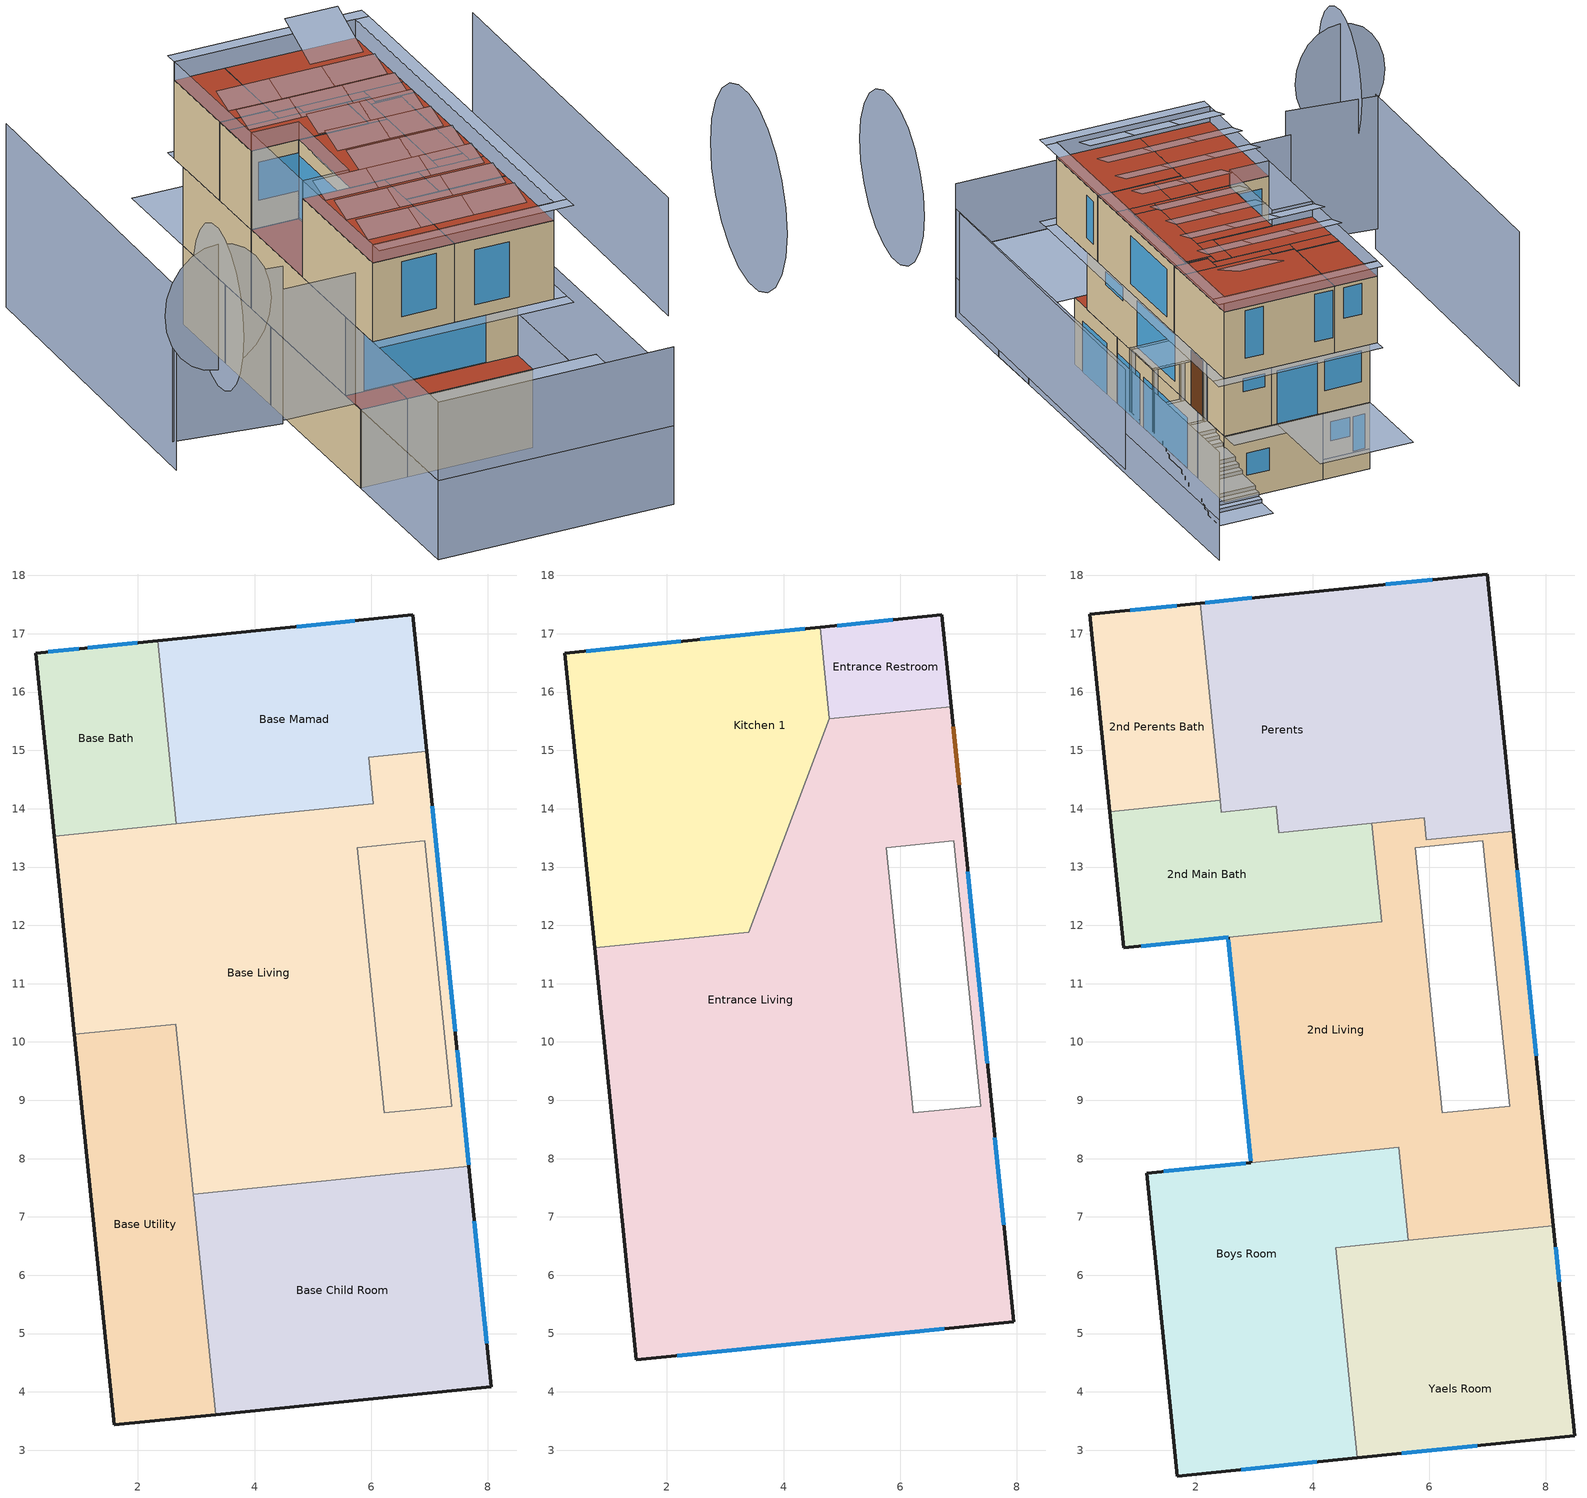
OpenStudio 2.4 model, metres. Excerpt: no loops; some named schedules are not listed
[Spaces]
Base Utility
 floor ground (Basement Iinsulated Floor): 2.65,10.31 3.33,3.61 1.59,3.43 0.91,10.13 z-1.73
 wall ground (Basement Supporting Wall): 0.91,10.13 1.59,3.43 z-1.73:1.27
 wall to Base Living (Light Steel Frame Internal Wall): 2.95,7.39 2.65,10.31 0.91,10.13 z-1.73:1.27
 wall to Base Child Room (Light Steel Frame Internal Wall): 3.33,3.61 2.95,7.39 z-1.73:1.27
 wall ground (Basement South wall): 1.59,3.43 3.33,3.61 z-1.73:1.27
 roof outside (Basement Exterior Ceiling): 3.33,3.61 3.22,4.72 1.48,4.55 1.59,3.43 z1.27
Base Child Room
 floor ground (Basement Iinsulated Floor): 7.67,7.87 8.06,4.09 3.33,3.61 2.95,7.39 z-1.73
 wall outside (Light Steel Frame Exterior Wall): 8.06,4.09 7.67,7.87 z-1.73:1.27
 wall ground (Basement South wall): 3.33,3.61 8.06,4.09 z-1.73:1.27
 wall to Base Living (Light Steel Frame Internal Wall): 7.67,7.87 2.95,7.39 z-1.73:1.27
 window (Halonit Windows): 7.98,4.84 7.77,6.93 z-1.73:0.57
 roof outside (Basement Exterior Ceiling): 8.06,4.09 7.94,5.2 3.22,4.72 3.33,3.61 z1.27
Base Living
 floor ground (Basement Iinsulated Floor): 6.95,14.98 7.67,7.87 2.95,7.39 2.65,10.31 0.91,10.13 0.56,13.53 6.04,14.09 5.96,14.88 z-1.73
 wall outside (Light Steel Frame Exterior Wall): 7.67,7.87 6.95,14.98 z-1.73:1.27
 wall ground (Basement Supporting Wall): 0.56,13.53 0.91,10.13 z-1.73:1.27
 wall to Base Bath (Light Steel Frame Internal Wall): 2.65,13.74 0.56,13.53 z-1.73:1.27
 wall to Base Mamad (Mamad Interior Wall): 6.95,14.98 5.96,14.88 6.04,14.09 2.65,13.74 z-1.73:1.27
 wall adiabatic (Air Wall): 6.22,8.78 7.38,8.9 6.92,13.45 5.76,13.33 6.22,8.78 z1.27:4.27; 6.22,8.78 7.38,8.9 6.92,13.45 5.76,13.33 6.22,8.78 z4.27:7.27
 window (Halonit Windows): 7.44,10.18 7.05,14.05 / 7.67,7.89 7.47,9.86 z-1.71:0.57
 roof outside (2nd Floor Roof Ceiling): 7.38,8.9 6.92,13.45 5.76,13.33 6.22,8.78 z7.27
Base Bath
 floor ground (Basement Iinsulated Floor): 2.34,16.88 2.65,13.74 0.56,13.53 0.25,16.67 z-1.73
 wall outside (Light Steel Frame Exterior Wall): 2.34,16.88 0.25,16.67 z-0.83:1.27
 wall to Base Mamad (Mamad Interior Wall): 2.65,13.74 2.34,16.88 z-1.73:1.27
 wall ground (Basement Supporting Wall): 0.25,16.67 0.56,13.53 z-1.73:1.27
 wall ground (Basement South wall): 2.34,16.88 0.25,16.67 z-1.73:-0.83
 window (Halonit Windows): 0.99,16.74 0.47,16.69 z-0.77:0.79; 1.98,16.84 1.14,16.76 z-0.06:0.79
Base Mamad
 floor ground (Basement Iinsulated Floor): 6.71,17.32 6.95,14.98 5.96,14.88 6.04,14.09 2.65,13.74 2.34,16.88 z-1.73
 wall outside (Mamad Exterior Wall): 6.95,14.98 6.71,17.32 2.34,16.88 z-1.73:1.27
 window (Halonit Windows): 5.72,17.22 4.72,17.12 z-0.73:0.27
Entrance Living
 floor to Base Living (Enterance Interior Floor): 6.95,14.98 7.11,13.47 5.76,13.33 5.68,14.05 6.04,14.09 5.96,14.88 z1.27; 5.68,14.05 6.33,7.73 2.95,7.39 2.65,10.31 0.91,10.13 0.76,11.61 3.4,11.88 4.16,13.9 z1.27
 floor to Base Utility (Enterance Interior Floor): 2.65,10.31 3.22,4.72 1.48,4.55 0.91,10.13 z1.27
 floor to Base Child Room (Enterance Interior Floor): 7.67,7.87 7.94,5.2 3.22,4.72 2.95,7.39 z1.27
 floor to Base Mamad (Enterance Interior Floor): 4.78,15.54 6.87,15.75 6.95,14.98 5.96,14.88 6.04,14.09 4.16,13.9 z1.27
 floor to Base Living: 7.11,13.47 7.67,7.87 6.33,7.73 6.22,8.78 7.38,8.9 6.92,13.45 z1.27
 wall outside (Light Steel Frame Exterior Wall): 0.76,11.61 1.48,4.55 7.94,5.2 6.87,15.75 z1.27:4.27
 wall to Entrance Restroom (Light Steel Frame Internal Wall): 6.87,15.75 4.78,15.54 z1.27:4.27
 wall adiabatic (Air Wall): 6.92,13.45 5.76,13.33 / 6.92,13.45 7.38,8.9 6.22,8.78 5.76,13.33 / 4.78,15.54 3.4,11.88 0.76,11.61 z1.27:4.27
 window (Halonit Windows): 7.49,9.63 7.16,12.92 z1.67:3.77; 7.78,6.87 7.62,8.36 z3.17:3.77; 2.17,4.62 6.75,5.08 z1.29:4.05
 door (Exterior Door): 7.01,14.41 6.91,15.4 z1.27:3.77
 roof outside (2nd Floor Roof Ceiling): 1.15,7.75 2.94,7.93 2.55,11.79 0.76,11.61 z4.27
Entrance Restroom
 floor to Base Mamad (Enterance Interior Floor): 4.62,17.11 6.71,17.32 6.87,15.75 4.78,15.54 z1.27
 wall outside (Light Steel Frame Exterior Wall): 6.87,15.75 6.71,17.32 4.62,17.11 z1.27:4.27
 wall to Kitchen 1 (Light Steel Frame Internal Wall): 4.62,17.11 4.78,15.54 z1.27:4.27
 window (Halonit Windows): 5.87,17.24 4.92,17.14 z3.07:3.67
Kitchen 1
 floor to Base Living (Enterance Interior Floor): 4.16,13.9 3.4,11.88 0.76,11.61 0.56,13.53 z1.27
 floor to Base Mamad (Enterance Interior Floor): 4.62,17.11 4.78,15.54 4.16,13.9 2.65,13.74 2.34,16.88 z1.27
 floor to Base Bath (Enterance Interior Floor): 2.34,16.88 2.65,13.74 0.56,13.53 0.25,16.67 z1.27
 wall outside (Light Steel Frame Exterior Wall): 4.62,17.11 0.25,16.67 0.76,11.61 z1.27:4.27
 wall adiabatic (Air Wall): 0.76,11.61 3.4,11.88 4.78,15.54 z1.27:4.27
 window (Halonit Windows): 2.24,16.87 0.61,16.7 z2.27:3.67; 4.36,17.08 2.57,16.9 z1.27:3.67
Boys Room
 floor outside (2nd Floor Exterior Floor): 4.56,4.86 4.76,2.87 1.68,2.56 1.48,4.55 z4.27
 floor to Entrance Living (2nd Floor Interior Floor): 5.48,8.19 5.64,6.6 4.4,6.47 4.56,4.86 1.48,4.55 1.15,7.75 z4.27
 wall outside (Light Steel Frame Exterior Wall): 1.15,7.75 1.68,2.56 4.76,2.87 z4.27:7.27
 wall outside (Light Steel Frame Internal Wall): 2.94,7.93 1.15,7.75 z4.27:7.27
 wall to Yaels Room (Light Steel Frame Internal Wall): 4.76,2.87 4.4,6.47 5.64,6.6 z4.27:7.27
 wall to 2nd Living (Light Steel Frame Internal Wall): 5.64,6.6 5.48,8.19 z4.27:7.27
 wall to 2nd Living: 5.48,8.19 2.94,7.93 z4.27:7.27
 window (Halonit Windows): 2.77,2.67 4.07,2.8 z4.97:7.07; 2.85,7.92 1.45,7.78 z5.42:6.77
 roof outside (2nd Floor Roof Ceiling): 4.76,2.87 4.24,8.06 1.15,7.75 1.68,2.56 z7.27; 4.4,6.47 5.64,6.6 5.48,8.19 4.24,8.06 z7.27
Yaels Room
 floor outside (2nd Floor Exterior Floor): 8.29,5.24 8.49,3.25 4.76,2.87 4.56,4.86 z4.27; 8.13,6.85 8.29,5.24 7.94,5.2 7.78,6.82 z4.27
 floor to Entrance Living (2nd Floor Interior Floor): 7.78,6.82 7.94,5.2 4.56,4.86 4.4,6.47 z4.27
 wall outside (Light Steel Frame Exterior Wall): 4.76,2.87 8.49,3.25 8.13,6.85 z4.27:7.27
 wall to 2nd Living (Light Steel Frame Internal Wall): 8.13,6.85 5.64,6.6 z4.27:7.27
 window (Halonit Windows): 8.23,5.89 8.17,6.48 z4.9:6.82; 5.53,2.95 6.82,3.08 z4.76:6.86
 roof outside (2nd Floor Roof Ceiling): 8.49,3.25 8.13,6.85 4.4,6.47 4.76,2.87 z7.27
2nd Living
 floor outside (2nd Floor Exterior Floor): 7.44,13.62 8.13,6.85 7.78,6.82 7.09,13.58 z4.27
 floor to Entrance Living (2nd Floor Interior Floor): 5.91,13.84 5.95,13.47 6.91,13.56 6.92,13.45 5.76,13.33 5.71,13.82 z4.27; 5.02,13.75 5.71,13.82 6.22,8.78 7.38,8.9 6.91,13.56 7.09,13.58 7.78,6.82 5.64,6.6 5.48,8.19 2.94,7.93 2.55,11.79 5.19,12.06 z4.27
 wall outside (Light Steel Frame Exterior Wall): 8.13,6.85 7.44,13.62 / 2.55,11.79 2.94,7.93 z4.27:7.27
 wall to 2nd Main Bath (Light Steel Frame Internal Wall): 5.02,13.75 5.19,12.06 2.55,11.79 z4.27:7.27
 wall to Perents (Light Steel Frame Internal Wall): 7.44,13.62 5.95,13.47 5.91,13.84 5.02,13.75 z4.27:7.27
 wall adiabatic (Air Wall): 6.22,8.78 7.38,8.9 6.92,13.45 5.76,13.33 6.22,8.78 z4.27:7.27
 window (Halonit Windows): 7.83,9.77 7.51,12.94 z4.67:6.82; 2.55,11.76 2.94,7.97 z4.33:6.68
 roof outside (2nd Floor Roof Ceiling): 6.92,13.45 6.91,13.56 5.95,13.47 5.96,13.35 z7.27; 5.88,12.13 5.71,13.82 5.02,13.75 5.19,12.06 z7.27; 5.96,13.35 5.91,13.84 5.71,13.82 5.76,13.33 z7.27; 7.97,8.44 7.44,13.62 6.91,13.56 7.43,8.39 z7.27; 8.13,6.85 7.97,8.44 5.48,8.19 5.64,6.6 z7.27; 7.43,8.39 7.38,8.9 6.22,8.78 6.27,8.27 z7.27; 6.27,8.27 5.88,12.13 2.55,11.79 2.94,7.93 z7.27
Perents
 floor outside (2nd Floor Exterior Floor): 7.06,17.36 7.44,13.62 7.09,13.58 6.71,17.32 z4.27; 6.99,18.02 7.06,17.36 2.14,16.86 2.07,17.52 z4.27
 floor to Entrance Living (2nd Floor Interior Floor): 4.78,15.54 6.87,15.75 7.09,13.58 5.95,13.47 5.91,13.84 4.07,13.66 z4.27
 floor to Entrance Restroom (2nd Floor Interior Floor): 6.71,17.32 6.87,15.75 4.78,15.54 4.62,17.11 z4.27
 floor to Kitchen 1 (2nd Floor Interior Floor): 4.62,17.11 4.78,15.54 4.07,13.66 3.42,13.59 3.38,14.04 2.43,13.94 2.14,16.86 z4.27
 wall outside (Light Steel Frame Exterior Wall): 7.44,13.62 6.99,18.02 2.07,17.52 z4.27:7.27
 wall to 2nd Main Bath (Light Steel Frame Internal Wall): 2.41,14.14 2.43,13.94 3.38,14.04 3.42,13.59 5.02,13.75 z4.27:7.27
 wall to 2nd Perents Bath (Light Steel Frame Internal Wall): 2.07,17.52 2.41,14.14 z4.27:7.27
 window (Halonit Windows): 6.05,17.93 5.25,17.85 / 2.95,17.61 2.16,17.53 z4.97:7.12
 roof outside (2nd Floor Roof Ceiling): 7.36,14.44 6.99,18.02 2.07,17.52 2.43,13.94 z7.27; 5.91,13.84 5.87,14.29 3.38,14.04 3.42,13.59 z7.27; 7.44,13.62 7.36,14.44 5.87,14.29 5.95,13.47 z7.27
2nd Perents Bath
 floor outside (2nd Floor Exterior Floor): 2.07,17.52 2.14,16.86 0.25,16.67 0.18,17.33 z4.27
 floor to Kitchen 1 (2nd Floor Interior Floor): 2.14,16.86 2.41,14.14 0.52,13.95 0.25,16.67 z4.27
 wall outside (Light Steel Frame Exterior Wall): 2.07,17.52 0.18,17.33 0.52,13.95 z4.27:7.27
 wall to 2nd Main Bath (Light Steel Frame Internal Wall): 0.52,13.95 2.41,14.14 z4.27:7.27
 window (Halonit Windows): 1.67,17.48 0.88,17.4 z5.72:7.12
 roof outside (2nd Floor Roof Ceiling): 2.41,14.14 2.07,17.52 0.18,17.33 0.52,13.95 z7.27
2nd Main Bath
 floor to Entrance Living (2nd Floor Interior Floor): 5.02,13.75 5.19,12.06 3.4,11.88 4.07,13.66 z4.27
 floor to Kitchen 1 (2nd Floor Interior Floor): 0.52,13.95 2.41,14.14 2.43,13.94 3.38,14.04 3.42,13.59 4.07,13.66 3.4,11.88 0.76,11.61 z4.27
 wall outside (Light Steel Frame Exterior Wall): 0.52,13.95 0.76,11.61 2.55,11.79 z4.27:7.27
 window (Halonit Windows): 1.06,11.64 2.55,11.79 z5.32:6.77
 roof outside (2nd Floor Roof Ceiling): 5.19,12.06 5.02,13.75 0.59,13.3 0.76,11.61 z7.27; 2.48,13.49 3.42,13.59 3.38,14.04 2.43,13.94 z7.27; 2.48,13.49 2.41,14.14 0.52,13.95 0.59,13.3 z7.27
shading: 11.03,-1.44 10.64,2.39 / 8.06,4.09 8.25,2.15 / 8.25,2.15 10.64,2.39 / 10.64,2.39 10.37,5.03 / 10.37,5.03 7.99,4.79 / 7.99,4.79 8.06,4.09 / 10.37,5.03 8.67,21.84 z-1.73:0.07; 6.99,18.02 8.49,3.25 / 8.49,3.25 1.68,2.56 / 6.99,18.02 0.18,17.33 / 0.18,17.33 0.76,11.61 / 0.76,11.61 2.55,11.79 / 2.55,11.79 2.87,7.93 / 2.87,7.93 1.15,7.75 / 1.15,7.75 1.68,2.56 z7.27:7.97; 8.77,20.87 6.38,20.63 z-0.17:-0.01; 8.8,20.57 6.41,20.33 z-0.01:0.15; 8.83,20.27 6.44,20.03 z0.15:0.31; 8.94,19.13 6.55,18.88 z0.31:0.47; 8.97,18.83 6.58,18.59 z0.47:0.63; 9,18.53 6.62,18.29 z0.63:0.79; 9.11,17.44 6.73,17.19 z0.79:0.95; 9.14,17.14 6.76,16.89 z0.95:1.11; 9.17,16.84 6.79,16.6 z1.11:1.27; 7.24,13.88 7.07,13.86 / 7.07,13.86 7.08,13.71 / 7.08,13.71 7.26,13.73 / 7.26,13.73 7.24,13.88 / 9.3,14.09 9.32,13.94 / 9.32,13.94 9.47,13.95 / 9.47,13.95 9.45,14.1 / 9.45,14.1 9.3,14.09 / 9.25,16.09 9.1,16.08 / 9.1,16.08 9.12,15.93 / 9.12,15.93 9.27,15.94 / 9.27,15.94 9.25,16.09 / 7.03,15.72 7.01,15.87 / 7.01,15.87 6.86,15.85 / 6.86,15.85 6.88,15.7 / 6.88,15.7 7.03,15.72 z1.27:4.13; 11.03,-1.44 2.18,-2.34 / 2.18,-2.34 1.59,3.43 z-1.73:1.27; 11.03,-1.44 2.18,-2.34 / 2.18,-2.34 1.48,4.55 z1.27:4.27; 11.03,-1.44 8.67,21.84 z0.07:3.13; 13.26,4.85 11.9,19.76 z1.95:6.45; -5.25,3.02 -6.38,16.1 z0.45:7.45; -1.36,3.11 -5.3,3.21 z1.45:7.45; 1.45,3.58 -1.5,3.3 z1.45:6.45; 0.76,11.61 1.15,7.75 z4.27:7.97; 10.37,5.03 10.64,2.39 8.25,2.15 7.99,4.79 z-1.73; 10.64,2.39 10.37,5.03 7.99,4.79 8.25,2.15 z0.07; 9.04,2.8 8.99,3.3 1.68,2.56 1.73,2.06 z4.27; 9.04,2.8 8.99,3.3 1.68,2.56 1.73,2.06 z7.97; 8.77,20.87 8.66,21.86 6.28,21.62 6.38,20.63 z-0.17; 8.8,20.57 8.77,20.87 6.38,20.63 6.41,20.33 z-0.01; 8.83,20.27 8.8,20.57 6.41,20.33 6.44,20.03 z0.15; 8.94,19.13 8.83,20.27 6.44,20.03 6.55,18.88 z0.31; 8.97,18.83 8.94,19.13 6.55,18.88 6.58,18.59 z0.47; 9,18.53 8.97,18.83 6.58,18.59 6.62,18.29 z0.63; 9.11,17.44 9,18.53 6.62,18.29 6.73,17.19 z0.79; 9.14,17.14 9.11,17.44 6.73,17.19 6.76,16.89 z0.95; 9.17,16.84 9.14,17.14 6.76,16.89 6.79,16.6 z1.11; 9.32,13.94 9.3,14.09 7.24,13.88 7.26,13.73 z1.27; 7.26,13.73 7.24,13.88 7.07,13.86 7.08,13.71 z4.13; 9.47,13.95 9.45,14.1 9.3,14.09 9.32,13.94 z4.13; 9.27,15.94 9.25,16.09 9.1,16.08 9.12,15.93 z4.13; 7.03,15.72 7.01,15.87 6.86,15.85 6.88,15.7 z4.13; 9.32,13.94 9.3,14.09 7.24,13.88 7.26,13.73 z4.13; 4.38,17.09 3.99,20.92 -0.14,20.5 0.25,16.67 z1.27; 10.45,4.33 11.03,-1.44 2.18,-2.34 1.59,3.43 z1.27; 15.37,2.78,11.05 15.37,1.85,10.93 15.37,0.98,10.57 15.37,0.23,10 15.37,-0.34,9.25 15.37,-0.7,8.38 15.37,-0.82,7.45 15.37,-0.7,6.52 15.37,-0.34,5.65 15.37,0.23,4.9 15.37,0.98,4.33 15.37,1.85,3.97 15.37,2.78,3.85 15.37,3.71,3.97 15.37,4.58,4.33 15.37,5.33,4.9 15.37,5.9,5.65 15.37,6.26,6.52 15.37,6.38,7.45 15.37,6.26,8.38 15.37,5.9,9.25 15.37,5.33,10 15.37,4.58,10.57 15.37,3.71,10.93; -4.45,1.14,10.45 -4.45,0.52,10.35 -4.45,-0.06,10.05 -4.45,-0.56,9.57 -4.45,-0.94,8.95 -4.45,-1.18,8.23 -4.45,-1.26,7.45 -4.45,-1.18,6.67 -4.45,-0.94,5.95 -4.45,-0.56,5.33 -4.45,-0.06,4.85 -4.45,0.52,4.55 -4.45,1.14,4.45 -4.45,1.76,4.55 -4.45,2.34,4.85 -4.45,2.84,5.33 -4.45,3.22,5.95 -4.45,3.46,6.67 -4.45,3.54,7.45 -4.45,3.46,8.23 -4.45,3.22,8.95 -4.45,2.84,9.57 -4.45,2.34,10.05 -4.45,1.76,10.35; -4.45,1.14,9.85 -3.95,1.14,9.77 -3.49,1.14,9.53 -3.09,1.14,9.15 -2.79,1.14,8.65 -2.6,1.14,8.07 -2.53,1.14,7.45 -2.6,1.14,6.83 -2.79,1.14,6.25 -3.09,1.14,5.75 -3.49,1.14,5.37 -3.95,1.14,5.13 -4.45,1.14,5.05 -4.95,1.14,5.13 -5.41,1.14,5.37 -5.81,1.14,5.75 -6.11,1.14,6.25 -6.3,1.14,6.83 -6.37,1.14,7.45 -6.3,1.14,8.07 -6.11,1.14,8.65 -5.81,1.14,9.15 -5.41,1.14,9.53 -4.95,1.14,9.77; 1.58,3.91,8.27 1.68,2.96,7.97 3.67,3.16,7.97 3.57,4.11,8.27; 3.57,4.11,8.27 3.67,3.16,7.97 5.66,3.36,7.97 5.56,4.32,8.27; 5.56,4.32,8.27 5.66,3.36,7.97 7.65,3.57,7.97 7.55,4.52,8.27; 5.4,5.91,8.27 5.5,4.96,7.97 7.49,5.16,7.97 7.39,6.11,8.27; 3.41,5.71,8.27 3.51,4.75,7.97 5.5,4.96,7.97 5.4,5.91,8.27; 1.42,5.5,8.27 1.52,4.55,7.97 3.51,4.75,7.97 3.41,5.71,8.27; 5.24,7.5,8.27 5.34,6.55,7.97 7.32,6.75,7.97 7.23,7.7,8.27; 1.26,7.1,8.27 1.36,6.14,7.97 3.35,6.35,7.97 3.25,7.3,8.27; 3.25,7.3,8.27 3.35,6.35,7.97 5.34,6.55,7.97 5.24,7.5,8.27; 0.68,12.8,8.27 0.78,11.85,7.97 2.77,12.05,7.97 2.67,13,8.27; 6.65,13.4,8.27 4.66,13.2,8.27 4.76,12.25,7.97 6.75,12.45,7.97; 2.67,13,8.27 2.77,12.05,7.97 4.76,12.25,7.97 4.66,13.2,8.27; 2.52,14.51,8.27 2.61,13.56,7.97 4.6,13.76,7.97 4.51,14.71,8.27; 4.51,14.71,8.27 4.6,13.76,7.97 6.59,13.96,7.97 6.5,14.91,8.27; 0.53,14.31,8.27 0.62,13.35,7.97 2.61,13.56,7.97 2.52,14.51,8.27; 5.1,8.94,8.27 5.19,7.99,7.97 7.18,8.19,7.97 7.08,9.14,8.27; 3.11,8.73,8.27 3.2,7.78,7.97 5.19,7.99,7.97 5.1,8.94,8.27; 2.93,10.3,8.27 3.02,9.35,7.97 5.01,9.56,7.97 4.91,10.51,8.27; 4.91,10.51,8.27 5.01,9.56,7.97 7,9.76,7.97 6.9,10.71,8.27; 4.76,11.86,8.27 4.86,10.91,7.97 6.84,11.11,7.97 6.75,12.06,8.27; 2.77,11.66,8.27 2.87,10.71,7.97 4.86,10.91,7.97 4.76,11.86,8.27; 4.22,17.46,8.79 4.41,15.55,7.97 6.4,15.75,7.97 6.21,17.66,8.79; 7.49,18.07 7.44,18.57 0.13,17.83 0.18,17.33 z7.97; 8.49,3.25 8.99,3.3 7.49,18.07 6.99,18.02 z7.97; 6.71,17.32 6.63,18.17 4.29,17.93 4.38,17.09 z1.27; 7.49,18.07 7.44,18.57 0.13,17.83 0.18,17.33 z4.27; 8.99,3.3 7.49,18.07 6.99,18.02 8.49,3.25 z4.27; 9.45,14.1 9.27,15.94 6.88,15.7 7.07,13.86 z4.13; 7.03,15.72 9.12,15.93 9.1,16.08 7.01,15.87 z4.13; 9.12,15.93 9.1,16.08 7.01,15.87 7.03,15.72 z1.27; 9.45,14.1 9.27,15.94 6.88,15.7 7.07,13.86 z1.27; 9.25,16.09 9.17,16.84 6.79,16.6 6.86,15.85 z1.27
[ClimateZones]
Climate Zone Institution Name 1=ASHRAE; Climate Zone Document Name 1=ANSI/ASHRAE Standard 169; Climate Zone Document Year 1=2006; Climate Zone Institution Name 2=CEC; Climate Zone Document Name 2=California Climate Zone Descriptions; Climate Zone Document Year 2=1995
[Building]
Carmelis: Building Sector Type=Residential; North Axis {deg}=0.954561
[Site]
Tel Aviv-Bet Dagan: Latitude {deg}=32; Longitude {deg}=34.82; Time Zone {hr}=2; Elevation {m}=35
[SizingPeriod:DesignDay] Barometric Pressure {Pa}=100905; Sky Clearness=0; Rain Indicator=0; Snow Indicator=0; Day of Month=21; Daylight Saving Time Indicator=0; Dry-Bulb Temperature Range Modifier Type=DefaultMultipliers
Name | Maximum Dry-Bulb Temperature {C} | Daily Dry-Bulb Temperature Range {deltaC} | Humidity Indicating Conditions at Maximum Dry-Bulb | Wind Speed {m/s} | Wind Direction {deg} | Month | Day Type | Humidity Indicating Type | Solar Model Indicator | ASHRAE Taub | ASHRAE Taud
Tel Aviv-Bet Dagan Ann Clg .4% Condns DB=>MWB | 31.2 | 5.1 | 23.6 | 4.9 | 270 | 8 | SummerDesignDay | Wetbulb | ASHRAETau | 0.435 | 2.153
Tel Aviv-Bet Dagan Ann Clg .4% Condns DP=>MDB | 29 | 5.1 | 26.1 | 4.9 | 270 | 8 | SummerDesignDay | Dewpoint | ASHRAETau | 0.435 | 2.153
Tel Aviv-Bet Dagan Ann Htg 99.6% Condns DB | 7.3 | 0 | 7.3 | 3.3 | 120 | 1 | WinterDesignDay | Wetbulb | ASHRAEClearSky
[Site:WaterMainsTemperature]
Calculation Method=Correlation; Annual Average Outdoor Air Temperature {C}=18.7; Maximum Difference In Monthly Average Outdoor Air Temperatures {deltaC}=3
[Material]
Name | Roughness | Thickness {m} | Conductivity {W/m-K} | Density {kg/m3} | Specific Heat {J/kg-K} | Thermal Absorptance | Solar Absorptance | Visible Absorptance
Wall Insulation [39] | MediumRough | 0.1184 | 0.045 | 265 | 836.8 | 0.9 | 0.7 | 0.7
Roof Membrane | VeryRough | 0.0095 | 0.16 | 1121.29 | 1460 | 0.9 | 0.7 | 0.7
Roof Insulation [21] | MediumRough | 0.2105 | 0.049 | 265 | 836.8 | 0.9 | 0.7 | 0.7
M11 100mm lightweight concrete | MediumRough | 0.1016 | 0.53 | 1280 | 840 | 0.9 | 0.5 | 0.5
aislamiento-sate-weber-weber-therm-placa-xps-50-0-050-m-r-1-5-m2k-w | MediumRough | 0.05 | 0.034 | 30 | 800
Basment Poured Concrete wall; Mamad Poured Concrete Internal | MediumRough | 0.2 | 1.63 | 2400 | 840
Single Gypsum Board | Smooth | 0.0127 | 0.21 | 784.9 | 830 | 0.9 | 0.4 | 0.4
Basement Poured Concrete Poles | MediumRough | 0.5 | 1.63 | 2400 | 840
EuroPanel EQUITONE | Smooth | 0.00635 | 0.6 | 1650 | 1000
aislamiento-sate-weber-weber-therm-placa-xps-100-0-100-m-r-2-9-m2k-w | MediumRough | 0.1 | 0.034 | 30 | 800
VillaBoard 6mm | Smooth | 0.00635 | 0.33 | 1340 | 1000
Steel-Framed -10cm Mineral Wool Cavity | Smooth | 0.1 | 0.63825 | 81.3738 | 628.02
Double Gypsum boards | Smooth | 0.0254 | 0.21 | 784.9 | 830 | 0.9 | 0.4 | 0.4
Mamad Poured Concrete External | MediumRough | 0.3 | 1.63 | 2400 | 840
Steel-Framed -7cm Mineral Wool Cavity | Smooth | 0.07 | 0.73825 | 81.3738 | 528.02
Steel-Framed Floor -20cm Mineral Wool Cavity | Smooth | 0.2 | 0.63825 | 81.3738 | 628.02
Terrazzo - 1 in. | Rough | 0.0254 | 1.8 | 2560 | 790
Metal Roofing | MediumSmooth | 0.001524 | 45.006 | 7680 | 418.4 | 0.9 | 0.7 | 0.3
F08 Metal surface | Smooth | 0.0008 | 45.28 | 7824 | 500 | 0.9 | 0.7 | 0.7
I01 25mm insulation board | MediumRough | 0.0254 | 0.03 | 43 | 1210 | 0.9 | 0.6 | 0.6
[Construction]
Basement South wall: aislamiento-sate-weber-weber-therm-placa-xps-50-0-050-m-r-1-5-m2k-w, Basment Poured Concrete wall, RainScreen Air Gap- 3cm, Single Gypsum Board
Basement Supporting Wall: Basement Poured Concrete Poles, aislamiento-sate-weber-weber-therm-placa-xps-50-0-050-m-r-1-5-m2k-w, RainScreen Air Gap- 3cm, Single Gypsum Board
Light Steel Frame Exterior Wall: EuroPanel EQUITONE, RainScreen Air Gap- 3cm, aislamiento-sate-weber-weber-therm-placa-xps-100-0-100-m-r-2-9-m2k-w, VillaBoard 6mm, Steel-Framed -10cm Mineral Wool Cavity, Double Gypsum boards
Mamad Exterior Wall: EuroPanel EQUITONE, RainScreen Air Gap- 3cm, Mamad Poured Concrete External, RainScreen Air Gap- 3cm, Single Gypsum Board
Mamad Interior Wall: Single Gypsum Board, RainScreen Air Gap- 3cm, Mamad Poured Concrete Internal, RainScreen Air Gap- 3cm, Single Gypsum Board
Light Steel Frame Internal Wall: Double Gypsum boards, Steel-Framed -7cm Mineral Wool Cavity, Double Gypsum boards
Enterance Interior Floor: Single Gypsum Board, Ceiling Air Gap- 2cm, Basment Poured Concrete wall, Terrazzo - 1 in.
2nd Floor Interior Floor: Single Gypsum Board, Ceiling Air Gap- 2cm, Steel-Framed Floor -20cm Mineral Wool Cavity, VillaBoard 6mm, M11 100mm lightweight concrete, Terrazzo - 1 in.
2nd Floor Roof Ceiling: Roof Membrane, Roof Insulation [21], M11 100mm lightweight concrete, Metal Roofing, Steel-Framed Floor -20cm Mineral Wool Cavity, Ceiling Air Gap- 2cm, Single Gypsum Board
Basement Iinsulated Floor: aislamiento-sate-weber-weber-therm-placa-xps-50-0-050-m-r-1-5-m2k-w, Basment Poured Concrete wall, Terrazzo - 1 in.
2nd Floor Exterior Floor: EuroPanel EQUITONE, RainScreen Air Gap- 3cm, Wall Insulation [39], VillaBoard 6mm, Steel-Framed Floor -20cm Mineral Wool Cavity, VillaBoard 6mm, M11 100mm lightweight concrete, Terrazzo - 1 in.
Basement Exterior Ceiling: Terrazzo - 1 in., Wall Insulation [39], Basment Poured Concrete wall, Ceiling Air Gap- 2cm, Single Gypsum Board
Halonit Windows: Glass_11316_LayerAvg, Gap_2_W_0_0120, Glass_11316_LayerAvg
Air Wall: Stairway Openning
Exterior Door: F08 Metal surface, I01 25mm insulation board
[Material:AirGap] Thermal Resistance {m2-K/W}=1
RainScreen Air Gap- 3cm; Ceiling Air Gap- 2cm
[WindowMaterial:Glazing]
Glass_11316_LayerAvg: Optical Data Type=SpectralAverage; Thickness {m}=0.006; Solar Transmittance at Normal Incidence=0.390853; Front Side Solar Reflectance at Normal Incidence=0.435188; Back Side Solar Reflectance at Normal Incidence=0.300638; Visible Transmittance at Normal Incidence=0.778929; Front Side Visible Reflectance at Normal Incidence=0.062162; Back Side Visible Reflectance at Normal Incidence=0.068808; Infrared Transmittance at Normal Incidence=0; Front Side Infrared Hemispherical Emissivity=0.037; Back Side Infrared Hemispherical Emissivity=0.837; Conductivity {W/m-K}=1
[WindowMaterial:Gas]
Gap_2_W_0_0120: Gas Type=Argon; Thickness {m}=0.012
[Material:AirWall]
Stairway Openning
[WindowMaterial:Blind]
Sombra C80: Slat Width {m}=0.08; Slat Separation {m}=0.072; Slat Thickness {m}=0.0025; Front Side Slat Beam Solar Reflectance=0.5; Back Side Slat Beam Solar Reflectance=0.5; Front Side Slat Diffuse Solar Reflectance=0.5; Back Side Slat Diffuse Solar Reflectance=0.5; Slat Beam Visible Transmittance=0
[DesignSpecification:OutdoorAir]
Name | Outdoor Air Flow per Person {m3/s-person} | Outdoor Air Flow Rate {m3/s} | Outdoor Air Flow Air Changes per Hour {1/hr} | Outdoor Air Method | Outdoor Air Flow per Floor Area {m3/s-m2} | Outdoor Air Flow Rate Fraction Schedule
Living Rooms Ventilation | 0 | 0 | 0.11
Elec/MechRoom  Ventilation | 0 |  | 0.12 | Sum
Baths and  Restrooms Ventilation | 0 | 0 | 0.15 | Sum | 0
Kitchen Ventilation |  |  | 0.17 | Sum | 0 | Kitchen CookTop Usage
[ThermostatSetpoint:DualSetpoint] Heating Setpoint Temperature Schedule=Heating SP; Cooling Setpoint Temperature Schedule=Cooling SP
Thermostat Setpoint Dual Setpoint 1; Thermostat Setpoint Dual Setpoint 2; Thermostat Setpoint Dual Setpoint 3; Thermostat Setpoint Dual Setpoint 4; Thermostat Setpoint Dual Setpoint 5; Thermostat Setpoint Dual Setpoint 6; Thermostat Setpoint Dual Setpoint 7; Thermostat Setpoint Dual Setpoint 8; Thermostat Setpoint Dual Setpoint 9; Thermostat Setpoint Dual Setpoint 10; Thermostat Setpoint Dual Setpoint 11; Thermostat Setpoint Dual Setpoint 12; Thermostat Setpoint Dual Setpoint 13; Thermostat Setpoint Dual Setpoint 14
[BuildingStory]
Name | Nominal Z Coordinate {m} | Nominal Floor to Floor Height {m}
Basement | 0 | 3
Enerance | 3 | 3
2nd Floor | 6 | 3
Roof Fance | 0 | 2
[Space]
Name | Space Type | Building Story | Thermal Zone | Design Specification Outdoor Air Object | Building Unit
Base Utility | Utility | Basement | Thermal Zone: Base Utility | Elec/MechRoom  Ventilation | unit 1
Base Child Room | Base Room | Basement | Thermal Zone: Base Child Room | Living Rooms Ventilation | unit 1
Base Living | Base Living Room | Basement | Thermal Zone: Base Living | Living Rooms Ventilation | unit 1
Base Bath | Base Bathroom | Basement | Thermal Zone: Base Bath | Baths and  Restrooms Ventilation | unit 1
Base Mamad | Mamad | Basement | Thermal Zone: Base Mamad | Living Rooms Ventilation | unit 1
Entrance Living | Living | Enerance | Thermal Zone: Entrance Living | Living Rooms Ventilation | unit 1
Boys Room | 2nd Child 2 Room | 2nd Floor | Thermal Zone: Boys Room | Living Rooms Ventilation | unit 1
Yaels Room | 2nd Child 1 Room | 2nd Floor | Thermal Zone: Yaels Room | Living Rooms Ventilation | unit 1
2nd Living | 2nd Living Room | 2nd Floor | Thermal Zone: 2nd Living | Living Rooms Ventilation | unit 1
Perents | Parents Room | 2nd Floor | Thermal Zone: Perents | Living Rooms Ventilation | unit 1
2nd Perents Bath | Parents Bath | 2nd Floor | Thermal Zone: 2nd Perents Bath | Baths and  Restrooms Ventilation | unit 1
2nd Main Bath | 2nd Bath Room | 2nd Floor | Thermal Zone: 2nd Main Bath | Baths and  Restrooms Ventilation | unit 1
Entrance Restroom | RestRoom | Enerance | Thermal Zone: Entrance Restroom | Baths and  Restrooms Ventilation | unit 1
Kitchen 1 | Kitchen | Enerance | Thermal Zone: Kitchen | Kitchen Ventilation
[SpaceType]
Base Room; Utility; Base Living Room; Base Bathroom; Mamad; RestRoom; Living; 2nd Living Room; 2nd Child 1 Room; 2nd Child 2 Room; 2nd Bath Room; Parents Room; Parents Bath; Kitchen
[Glare:Sensor]
Name | Space | Position X-Coordinate {m} | Position Y-Coordinate {m} | Position Z-Coordinate {m} | Psi Rotation Around X-Axis {deg} | Theta Rotation Around Y-Axis {deg} | Phi Rotation Around Z-Axis {deg}
Glare Sensor 1 | Base Living | -2.36063 | 3.57637 | 0.753437 | 5.03407 | -7.75927 | -86.7032
Glare Sensor 2 | Entrance Living | -3.91842 | -0.428585 | 0.7597 | 0 | -0 | -175
Glare Sensor 3 | Entrance Living | -2.72622 | 2.92559 | 0.747 | 0 | -0 | -85
Glare Sensor 5 | 2nd Living | -1.0698 | 1.05462 | 0.762 | 0 | -0 | -85
Glare Sensor 6 | 2nd Living | -2.28453 | 0.978715 | 0.762 | 0 | -0 | 95
Glare Sensor 7 | Yaels Room | -1.73485 | 1.71269 | 0.762 | 0 | -0 | -85
Glare Sensor 8 | Yaels Room | -2.26692 | -0.537923 | 0.762 | 0 | -0 | -175
Glare Sensor 9 | Boys Room | 1.46332 | -0.070376 | 0.762 | 0 | -0 | -175
Glare Sensor 10 | Boys Room | 1.29206 | 2.21442 | 0.762 | 0 | -0 | -5.8
Glare Sensor 11 | Perents | -2.61174 | -0.277902 | 0.762 | 0 | -0 | -5.8
Glare Sensor 4 | Kitchen 1 | 0.528541 | 2.51635 | 1.152 | 0 | -0 | 0
[Daylighting:Control] Psi Rotation Around X-Axis {deg}=0; Theta Rotation Around Y-Axis {deg}=-0
Name | Space | Position X-Coordinate {m} | Position Y-Coordinate {m} | Position Z-Coordinate {m} | Phi Rotation Around Z-Axis {deg}
Base Room DLC | Base Child Room | -3.43902 | 1.88724 | 0.171923 | -90.8
Parents DLC | Perents | -1.95466 | -0.088372 | 0.762 | -5.8
2nd Living DLC | 2nd Living | -1.04382 | 0.613019 | 0.762 | -85
2nd Living DLC 1 | 2nd Living | -2.32664 | 0.583298 | 0.762 | 95
Yaels Room DLC | Yaels Room | -1.82794 | 1.23545 | 0.762 | -85
Yaels Room DLC 1 | Yaels Room | -2.59656 | 0.472343 | 0.762 | -175
Boys Room DLC | Boys Room | 1.65947 | 2.62909 | 0.762 | -5.8
Boys Room DLC 1 | Boys Room | 1.55 | 0.88 | 0.762 | -175
Entrance Living DLC 1 | Entrance Living | -2.60089 | 4.13007 | 0.762 | -85
Entrance Living DLC | Entrance Living | -2.69294 | 2.88765e-15 | 0.762 | -175
Base Living DLC | Base Living | -1.88 | 3.31188 | 0.762 | -85
Base Room DLC1 | Base Child Room | -2.39753 | 2.0143 | 0.762 | -85
Kitchen DLC | Kitchen 1 | 0.381341 | 3.38259 | 0.8 | 0
[BuildingUnit]
unit 1: Building Unit Type=Residential; Building Unit Feature Name 1=NumberOfBedrooms; Building Unit Feature Data Type 1=Integer; Building Unit Feature Value 1=4; Building Unit Feature Name 2=NumberOfBathrooms; Building Unit Feature Data Type 2=Double; Building Unit Feature Value 2=3; Building Unit Feature Name 3=SizingInfoHVACCapacityRatioCooling; Building Unit Feature Data Type 3=String; Building Unit Feature Value 3=0.4,0.48888888888888893,0.5777777777777777,0.6666666666666667,0.7555555555555555,0.8444444444444444,0.9333333333333333,1.0222222222222221,1.1111111111111112,1.2; Building Unit Feature Name 4=SizingInfoHVACCapacityRatioHeating; Building Unit Feature Data Type 4=String; Building Unit Feature Value 4=0.3,0.39999999999999997,0.5,0.6,0.7,0.8,0.8999999999999999,0.9999999999999998,1.0999999999999999,1.2; Building Unit Feature Name 5=SizingInfoHVACCoolingCFMs; Building Unit Feature Data Type 5=String; Building Unit Feature Value 5=200.0,225.0,250.0,275.0,300.0,325.0,350.0,375.0,400.0,425.0; Building Unit Feature Name 6=SizingInfoHVACHeatingCFMs; Building Unit Feature Data Type 6=String; Building Unit Feature Value 6=200.0,222.22222222222223,244.44444444444446,266.6666666666667,288.8888888888889,311.1111111111111,333.33333333333337,355.55555555555554,377.77777777777777,400.0; Building Unit Feature Name 7=SizingInfoHVACHeatingCapacityOffset; Building Unit Feature Data Type 7=Double; Building Unit Feature Value 7=2300; Building Unit Feature Name 8=SizingInfoHPSizedForMaxLoad; Building Unit Feature Data Type 8=Boolean; Building Unit Feature Value 8=false; Building Unit Feature Name 9=SizingInfoHVACSHR; Building Unit Feature Data Type 9=String; Building Unit Feature Value 9=0.8968865260506736,0.8446965515667286,0.8064886428933217,0.776778141791398,0.7527026203566601,0.7326202884322147,0.7155175394196654,0.7007301798653173,0.6878009929738224,0.6764019854913921; Building Unit Feature Name 10=SizingInfoMSHPIndices; Building Unit Feature Data Type 10=String; Building Unit Feature Value 10=1,3,5,9; Building Unit Feature Name 11=UnitNumber; Building Unit Feature Data Type 11=Integer; Building Unit Feature Value 11=1; Building Unit Feature Name 12=DHWSchedIndex; Building Unit Feature Data Type 12=Integer; Building Unit Feature Value 12=0
[ThermalZone]
Name | Primary Daylighting Control | Illuminance Map | Thermostat | Use Ideal Air Loads | Humidistat | Secondary Daylighting Control | Multiplier
Thermal Zone: Perents | Parents DLC | Parents IM | Thermostat Setpoint Dual Setpoint 14 | No | Zone Control Humidistat 12
Thermal Zone: Base Child Room | Base Room DLC | Base Child Room IM | Thermostat Setpoint Dual Setpoint 7 | Yes | Zone Control Humidistat 15 | Base Room DLC1
Thermal Zone: Base Mamad |  |  | Thermostat Setpoint Dual Setpoint 9 | Yes | Zone Control Humidistat 14
Thermal Zone: Base Utility |  |  | Thermostat Setpoint Dual Setpoint 10 | Yes | Zone Control Humidistat 10
Thermal Zone: 2nd Perents Bath |  |  | Thermostat Setpoint Dual Setpoint 5 | No | Zone Control Humidistat 11
Thermal Zone: Entrance Living | Entrance Living DLC | Entrance Living IM | Thermostat Setpoint Dual Setpoint 11 | Yes | Zone Control Humidistat 13 | Entrance Living DLC 1
Thermal Zone: 2nd Main Bath |  |  | Thermostat Setpoint Dual Setpoint 4 | No | Zone Control Humidistat 2
Thermal Zone: Yaels Room | Yaels Room DLC | 2nd Child 1 IM | Thermostat Setpoint Dual Setpoint 1 | No | Zone Control Humidistat 5 | Yaels Room DLC 1
Thermal Zone: Entrance Restroom |  |  | Thermostat Setpoint Dual Setpoint 12 | Yes | Zone Control Humidistat 3
Thermal Zone: Base Bath |  |  | Thermostat Setpoint Dual Setpoint 6 | Yes | Zone Control Humidistat 4
Thermal Zone: 2nd Living | 2nd Living DLC | 2nd Living IM | Thermostat Setpoint Dual Setpoint 3 | No | Zone Control Humidistat 1 | 2nd Living DLC 1
Thermal Zone: Base Living | Base Living DLC | Base Living IM | Thermostat Setpoint Dual Setpoint 8 | Yes | Zone Control Humidistat 6
Thermal Zone: Boys Room | Boys Room DLC | 2nd Child 2 IM | Thermostat Setpoint Dual Setpoint 2 | No | Zone Control Humidistat 8 | Boys Room DLC 1
Thermal Zone: Kitchen | Kitchen DLC | Kitchen IM | Thermostat Setpoint Dual Setpoint 13 | Yes | Zone Control Humidistat 9 |  | 1
[People:Definition] Number of People Calculation Method=People; Fraction Radiant=0.3
Name | Number of People {people}
Boys Room; Parants Bath; Restroom; Base Bath | 1
Yaels Room | 3
Parents Room; Utility; Base Room; 2nd Bath | 2
2nd Living; Mamad | 5
Living | 20
Base Living | 8
Kitchen | 9
[Lights:Definition] Design Level Calculation Method=Watts/Area; Fraction Radiant=0.75; Return Air Fraction=0.25
Name | Watts per Space Floor Area {W/m2}
Living Lights; Badroom Lights | 5
Bath Lights | 7
Restroom Lights | 2
[ElectricEquipment:Definition] Design Level Calculation Method=EquipmentLevel
Name | Design Level {W} | Fraction Latent | Fraction Radiant | Fraction Lost
50 inch TV with Multimedia | 45 | 0.16 | 0.74
40 inch TV with Multimedia | 40 | 0.16 | 0.743
Home Server; BEM Server; STB | 25 | 0.16 | 0.74
Security Server | 30 | 0.16 | 0.74
Desktop Computer | 15 | 0.16 | 0.74
Desktop Powerfull Computer; Xbox | 80 | 0.16 | 0.74
CellPhone Charger | 3 | 0.16 | 0.74
Cable Modem; Wifi Router; Network Switch | 10 | 0.16 | 0.74
Hair Dryer | 1870 | 0.16 | 0.74
Blender | 450 | 0.16 | 0.74
Hand Mixer | 250 | 0.16 | 0.74
Toaster | 1400 | 0.16 | 0.74
Refrigerator | 46 | 0 | 1
Clothes Washer | 650 | 0 | 0.8 | 0.2
Dish Washer | 1000 | 0.15 | 0.6 | 0.25
Cloth Dryer | 1100 | 0.05 | 0.6 | 0.35
Oven | 2800 | 0.3 | 0.4 | 0.3
Cooktop | 3600 | 0.3 | 0.4 | 0.3
Microwave | 950 | 0 | 1 | 0
[People]
Name | People Definition | Space or SpaceType | Number of People Schedule | Activity Level Schedule
Friends | Base Living | Base Living Room | Basement Living Occupency | Basement Living Activity
Basement Bath | Base Bath | Base Bathroom | Basement Bath Occupency | Basement Bath Activity
Guest | Base Room | Base Room | Basement Room Occupency | Basement Room Activity
Famely | 2nd Living | 2nd Living Room | 2nd Living Occupency | 2nd Living Activity
Boys | Boys Room | 2nd Child 2 Room | Boys Room Occupency | Boys Room Activity
Yael | Yaels Room | 2nd Child 1 Room | Yaels Room Occupency | Yaels Room Activity
Perents | Parents Room | Parents Room | Parents Room Occupency | Parents Room Activity
Someone | Restroom | RestRoom | Restroom Occupency | Restroom Activity
shelter-hobby | Mamad | Mamad | Mamad Occupency | Mamad Activity
Dinner | Living | Living | Entrance Living Occupency | Entrance Living Activity
Perent | Parants Bath | Parents Bath | Parents Bath Occupency | Parents Bath Activity
Technician | Utility | Utility | Utility Occupency | Utility Activity
Yael Please Finish | 2nd Bath | 2nd Bath Room | Main Bath Occupency | Main Bath Activity
Shef | Kitchen | Kitchen | Kitchen Occupency | Kitchen Activity
[Lights]
Name | Lights Definition | Space or SpaceType | Schedule
Lights 1 | Badroom Lights | Yaels Room | Yaels Room Lights Usage
Lights 2 | Badroom Lights | Boys Room | Boys Room Lights Usage
Lights 3 | Living Lights | 2nd Living | 2nd Living Light Usage
Lights 4 | Bath Lights | 2nd Main Bath | Main Bath Lights Usage
Lights 5 | Bath Lights | 2nd Perents Bath | Parants Bath Lights Usage
Lights 6 | Bath Lights | Base Bath | Base Bath Usage
Lights 7 | Badroom Lights | Base Child Room | Base Room Lights Usage
Lights 8 | Living Lights | Base Living | Base Living Lights Usage
Lights 9 | Badroom Lights | Base Mamad | Base Mamad Lights Usage
Lights 10 | Bath Lights | Base Utility | Base Utility Lights Usage
Lights 11 | Living Lights | Entrance Living | Entrance Living Lights Usage
Lights 12 | Restroom Lights | Entrance Restroom | Restroom Lights Usage
Lights 13 | Badroom Lights | Perents | Parents Lights Usage
Lights 14 | Living Lights | Kitchen 1 | Kitchen Lights Usage
[ElectricEquipment]
Name | Electric Equipment Definition | Space or SpaceType | Schedule | Multiplier
TV 2L | 40 inch TV with Multimedia | 2nd Living | 2nd Living TV Usage
STB 2L | STB | 2nd Living | STB op
Electric Equipment 3 | Xbox | Base Living | Base Living Xbox Usage
Electric Equipment 4 | STB | Base Living | STB op
Electric Equipment 5 | 40 inch TV with Multimedia | Base Living | Base Living TV Usage
Electric Equipment 6 | 50 inch TV with Multimedia | Entrance Living | Entrance Living TV Usage
Electric Equipment 9 | Desktop Computer | Entrance Living | Entrance Living DT Computer Usage
Electric Equipment 16 | CellPhone Charger | Entrance Living | Cell Phone Charging at night | 2
Electric Equipment 17 | Clothes Washer | 2nd Main Bath | Main Cloth Washer | 0.2
Electric Equipment 18 | Cloth Dryer | 2nd Main Bath | Main Cloth dryer | 0.2
Electric Equipment 19 | Hair Dryer | 2nd Main Bath | 2nd Bath Hair Dryer Usage | 0.2
Electric Equipment 20 | Hair Dryer | 2nd Perents Bath | Parents Bath Hair Dryer Usage | 0.2
Electric Equipment 21 | Desktop Powerfull Computer | Base Mamad | Mamad PF Desktop Computer Usage
Electric Equipment 22 | BEM Server | Base Utility | Servers and routers
Electric Equipment 23 | Cable Modem | Base Utility | Servers and routers
Electric Equipment 24 | Home Server | Base Utility | Servers and routers
Electric Equipment 25 | Network Switch | Base Utility | Servers and routers
Electric Equipment 26 | Security Server | Base Utility | Servers and routers
Electric Equipment 27 | Wifi Router | Base Utility | Servers and routers
Electric Equipment 28 | Clothes Washer | Base Living | Not in Use for now
Electric Equipment 29 | Cloth Dryer | Base Living | Not in Use for now
Electric Equipment 30 | Refrigerator | Kitchen 1 | Servers and routers | 1
Electric Equipment 31 | Dish Washer | Kitchen 1 | Kitchen DishWasher Usage | 1
Electric Equipment 32 | Cooktop | Kitchen 1 | Kitchen CookTop Usage | 0.8
Electric Equipment 33 | CellPhone Charger | Kitchen 1 | Cell Phone Charging at night | 1
Electric Equipment 34 | Blender | Kitchen 1 | Kitchen Blender Usage | 0.8
Electric Equipment 35 | Hand Mixer | Kitchen 1 | Kitchen Hand Mixer Usage | 1
Electric Equipment 37 | Microwave | Kitchen 1 | Kitchen Microwave Usage | 0.3
Electric Equipment 38 | Oven | Kitchen 1 | Kitchen Oven Usage | 0.2
Electric Equipment 39 | Toaster | Kitchen 1 | Kitchen Toaster Usage | 0.3
Electric Equipment 1 | Desktop Computer | 2nd Living | 2nd Living Dcomp Usage
Electric Equipment 2 | STB | Entrance Living | STB op
[Exterior:Lights:Definition]
Exterior Lights Definition 3: Design Level {W}=30
[Exterior:Lights]
Exterior Lights 1: Exterior Lights Definition=Exterior Lights Definition 3; Schedule=Always On Discrete; Control Option=AstronomicalClock; Multiplier=4
[ShadingControl]
My General Shading Control: Shading Type=ExteriorBlind; Shading Device Material=Sombra C80
[ZoneControl:Humidistat] Humidifying Relative Humidity Setpoint Schedule=Humidify SP; Dehumidifying Relative Humidity Setpoint Schedule=DeHumidify SP
Zone Control Humidistat 2; Zone Control Humidistat 3; Zone Control Humidistat 4; Zone Control Humidistat 5; Zone Control Humidistat 6; Zone Control Humidistat 8; Zone Control Humidistat 9; Zone Control Humidistat 10; Zone Control Humidistat 11; Zone Control Humidistat 12; Zone Control Humidistat 13; Zone Control Humidistat 14; Zone Control Humidistat 15; Zone Control Humidistat 1
[ZoneMixing] Schedule=Always On Continuous; Design Flow Rate Calculation Method=Flow/Zone; Delta Temperature {deltaC}=0
Name | Zone | Design Flow Rate {m3/s} | Source Zone
Zone Mixing 25 | Thermal Zone: Entrance Living | 0.012539 | Thermal Zone: Kitchen
Zone Mixing 26 | Thermal Zone: Kitchen | 0.012539 | Thermal Zone: Entrance Living
Zone Mixing 27 | Thermal Zone: Entrance Living | 0.0103377 | Thermal Zone: Kitchen
Zone Mixing 28 | Thermal Zone: Kitchen | 0.0103377 | Thermal Zone: Entrance Living
[SpaceInfiltration:DesignFlowRate] Schedule=Always On Discrete; Design Flow Rate Calculation Method=AirChanges/Hour; Flow per Exterior Surface Area {m3/s-m2}=0; Air Changes per Hour {1/hr}=0.04
Name | Space or SpaceType
my pas house inf | 2nd Living
my pas house inf 1 | Base Utility
my pas house inf 2 | Base Child Room
my pas house inf 3 | Base Living
my pas house inf 4 | Base Bath
my pas house inf 5 | Base Mamad
my pas house inf 6 | Entrance Living
my pas house inf 7 | Boys Room
my pas house inf 8 | 2nd Perents Bath
my pas house inf 9 | 2nd Main Bath
my pas house inf 10 | Perents
my pas house inf 11 | Entrance Restroom
my pas house inf 12 | Yaels Room
my pas house inf 13 | Kitchen 1
[Schedule:Constant] Value=1
Always On Discrete; Always On Continuous
[Schedule:Ruleset]
Name | Default Day Schedule | Summer Design Day Schedule | Winter Design Day Schedule
2nd Living Occupency | 2LO Default | 2LO Summer DDY | 2LO Winter DDY
Basement Bath Occupency | BBO Default | BBO Summer DDY | BBO Winter DDY
Basement Living Occupency | BLO Default | BLO Summer DDY | BLO Winter DDY
Basement Room Occupency | BRO Default | BRO Summer DDY | BRO Winter DDY
Boys Room Occupency | BRO Default 1 | BRO Summer DDY 1 | BRO Winter DDY 1
Entrance Living Occupency | ELO Default | ELO Summer DDY | ELO Winter DDY
Kitchen Occupency | KO Default | KO Summer DDY | KO Winter DDY
Main Bath Occupency | MBO Default | MBO Summer DDY | MBO Winter DDY
Mamad Occupency | MO Default | MO Summer DDY | MO Winter DDY
Parents Bath Occupency | PBO Default | PBO Summer DDY | PBO Winter DDY
Parents Room Occupency | PRO Default | PRO Summer DDY | PRO Winter DDY
Restroom Occupency | RO Default | RO Summer DDY | RO Winter DDY
Utility Occupency | UO Default | UO Summer DDY | UO Winter DDY
Yaels Room Occupency | YRO Default | YRO Summer DDY | YRO Winter DDY
STB op | Schedule Day 9 | Schedule Day 13 | Schedule Day 14
Main Cloth Washer | Schedule Day 12 | Schedule Day 17 | Schedule Day 18
Main Cloth dryer | Schedule Day 19 | Schedule Day 20 | Schedule Day 21
Servers and routers | Schedule Day 16
Not in Use for now | Schedule Day 23
Cell Phone Charging at night | Schedule Day 24
Heating SP | Schedule Day 28 | Schedule Day 66 | Schedule Day 68
Cooling SP | Schedule Day 29 | Schedule Day 62 | Schedule Day 64
2nd Living TV Usage | 2LTO Default | 2LTO Summer DDY | 2LTO Winter DDY
2nd Bath Hair Dryer Usage | 2BHDO Default | 2BHDO Summer DDY | 2BHDO Winter DDY
2nd Living Dcomp Usage | 2LDO Default | 2LDO Summer DDY | 2LDO Winter DDY
2nd Living Light Usage | 2LLO Default | 2LLO Summer DDY | 2LLO Winter DDY
Base Bath Usage | BBO Default 1 | BBO Summer DDY 1 | BBO Winter DDY 1
Base Living Lights Usage | BLLO Default | BLLO Summer DDY | BLLO Winter DDY
Base Living Xbox Usage | BLXO Default | BLXO Summer DDY | BLXO Winter DDY
Base Mamad Lights Usage | BMLO Default | BMLO Summer DDY | BMLO Winter DDY
Base Room Lights Usage | BRLO Default | BRLO Summer DDY | BRLO Winter DDY
Base Utility Lights Usage | BULO Default | BULO Summer DDY | BULO Winter DDY
Boys Room Lights Usage | BRLO Default 1 | BRLO Summer DDY 1 | BRLO Winter DDY 1
Entrance Living DT Computer Usage | ELDCO Default | ELDCO Summer DDY | ELDCO Winter DDY
Entrance Living Lights Usage | ELLO Default | ELLO Summer DDY | ELLO Winter DDY
Entrance Living TV Usage | ELTO Default | ELTO Summer DDY | ELTO Winter DDY
Kitchen Blender Usage | KBO Default | KBO Summer DDY | KBO Winter DDY
Kitchen CookTop Usage | KCO Default | KCO Summer DDY | KCO Winter DDY
Kitchen Hand Mixer Usage | KHMO Default | KHMO Summer DDY | KHMO Winter DDY
Kitchen Lights Usage | KLO Default | KLO Summer DDY | KLO Winter DDY
Kitchen Oven Usage | KOO Default | KOO Summer DDY | KOO Winter DDY
Kitchen Toaster Usage | KTO Default | KTO Summer DDY | KTO Winter DDY
Main Bath Lights Usage | MBLO Default | MBLO Summer DDY | MBLO Winter DDY
Mamad PF Desktop Computer Usage | MPDCO Default | MPDCO Summer DDY | MPDCO Winter DDY
Parants Bath Lights Usage | PBLO Default | PBLO Summer DDY | PBLO Winter DDY
Parents Bath Hair Dryer Usage | PBHDO Default | PBHDO Summer DDY | PBHDO Winter DDY
Parents Lights Usage | PLO Default | PLO Summer DDY | PLO Winter DDY
Restroom Lights Usage | RLO Default | RLO Summer DDY | RLO Winter DDY
Yaels Room Lights Usage | YRLO Default | YRLO Summer DDY | YRLO Winter DDY
Base Living TV Usage | BLTO Default | BLTO Summer DDY | BLTO Winter DDY
Kitchen DishWasher Usage | KDO Default | KDO Summer DDY | KDO Winter DDY
Kitchen Microwave Usage | KMO Default | KMO Summer DDY | KMO Winter DDY
Humidify SP | Schedule Day 3 | Schedule Day 54 | Schedule Day 56
DeHumidify SP | Schedule Day 52 | Schedule Day 58 | Schedule Day 60
2nd Living Activity | 2nd Living Activity 1 Default | 2LA Summer DDY 1 | 2LA Winter DDY 1
Basement Bath Activity | Basement Bath Activity 1 Default | BBA Summer DDY 1 | BBA Winter DDY 1
Basement Living Activity | Basement Living Activity 1 Default | BLA Summer DDY 1 | BLA Winter DDY 1
Basement Room Activity | Basement Room Activity 1 Default | BRA Summer DDY 2 | BRA Winter DDY 2
Boys Room Activity | Boys Room Activity Default | BRA Summer DDY 3 | BRA Winter DDY 3
Main Bath Activity | Main Bath Activity 1 Default | MBA Summer DDY 1 | MBA Winter DDY 1
Entrance Living Activity | Entrance Living Activity 1 Default | ELA Summer DDY 1 | ELA Winter DDY 1
Kitchen Activity | Kitchen Activity 1 Default | KA Summer DDY 1 | KA Winter DDY 1
Mamad Activity | Mamad Activity 1 Default | MA Summer DDY 1 | MA Winter DDY 1
Parents Bath Activity | Parents Bath Activity Default | PBA Summer DDY 1 | PBA Winter DDY 1
Parents Room Activity | Parents Room Activity 1 Default | PRA Summer DDY 1 | PRA Winter DDY 1
Restroom Activity | Restroom Activity 1 Default | RA Summer DDY 1 | RA Winter DDY 1
Utility Activity | Utility Activity 1 Default | UA Summer DDY 1 | UA Winter DDY 1
Yaels Room Activity | Yaels Room Activity 1 Default | YRA Summer DDY 1 | YRA Winter DDY 1
[Schedule:Day]
YRLO Default; YRLO Winter DDY: 5, 45, 0, 6, 0, 1, 24, 0, 0
YRLO Summer DDY: 5, 45, 0, 6, 0, 1, 20, 30, 0, 21, 0, 1, 24, 0, 0
[Schedule:Rule] Schedule Ruleset=Yaels Room Lights Usage
Name | Rule Order | Day Schedule | Apply Sunday | Apply Monday | Apply Tuesday | Apply Wednesday | Apply Thursday | Apply Friday | Apply Saturday | Date Specification Type | Start Month | Start Day | End Month | End Day
ELO Vacance 42 | 0 | Vacance Day Usg 28 | Yes | Yes | Yes | Yes | Yes | Yes | Yes | DateRange | 8 | 20 | 8 | 27
YRLO  Rule Saturday | 1 | YRLO Saturday |  |  |  |  |  | Yes |  | DateRange | 3 | 27 | 3 | 27
YRLO  Rule Friday in our house | 2 | YRLO Friday in our house |  |  |  |  |  |  | Yes
YRLO  Rule Thersday | 3 | YRLO Thersday |  |  |  |  |  | Yes |  | DateRange | 3 | 13 | 3 | 13
YRLO  Rule Tuesday | 4 | YRLO Tuesday |  |  |  |  | Yes | No
YRLO  Rule Monday | 5 | YRLO Monday |  |  | Yes |  | No
YRLO  Rule Sunday and Wendsday | 6 | YRLO Sunday and Wendsday |  | Yes | No
YRLO  Rule 4 | 8 | YRLO Saturday 1 |  |  |  |  |  | Yes |  | DateRange | 3 | 13 | 3 | 13
YRLO  Rule 5 | 10 | YRLO Saturday 2 |  |  |  |  |  |  | Yes
YRLO  Rule | 12 | YRLO Saturday 3 |  |  |  |  |  | Yes |  | DateRange | 3 | 27 | 3 | 27
